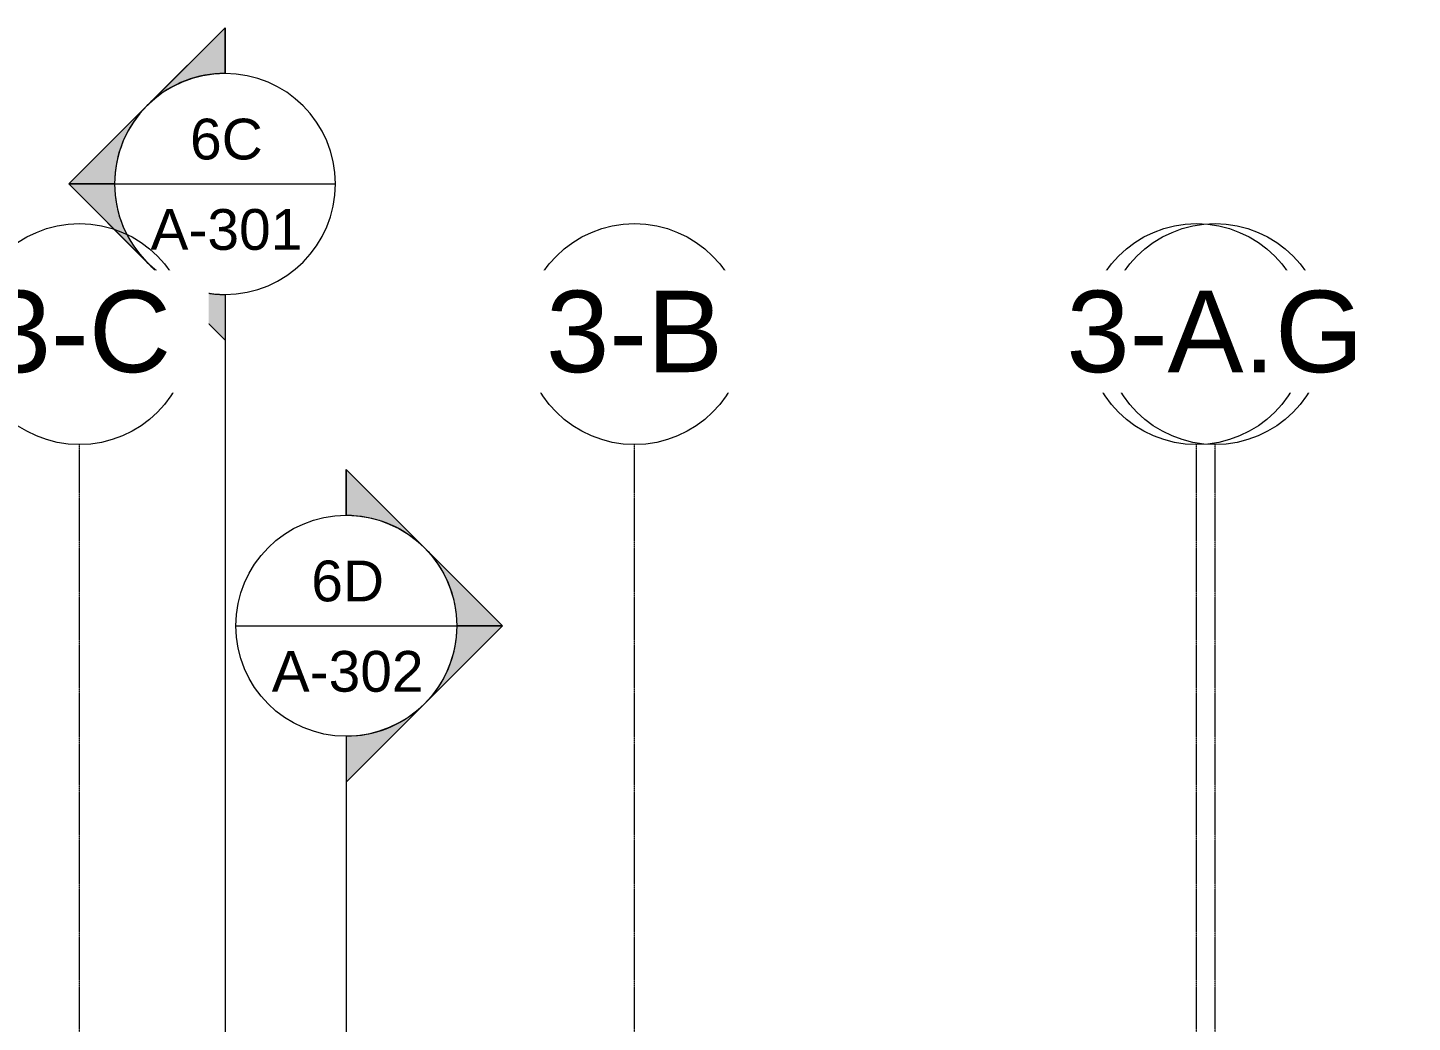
# Model space of a CAD drawing. Header units: inches. Extents: x -23565 to -43, y -324 to 853.
# Drawn here: x -15128 to -14526, y 421 to 853 of the extents above; entities that cross this region are included whole.
import ezdxf

# ---------------------------------------------------------------- set-up
doc = ezdxf.new("R2010")
doc.units = ezdxf.units.IN
doc.header["$MEASUREMENT"] = 0
doc.linetypes.add('Grid Line 1_2_', pattern=[0.875, 0.5, -0.125, 0.125, -0.125])
for name, color, linetype, lineweight in [('G-ANNO-SYMB', 111, 'Continuous', 9), ('S-GRID', 1, 'Continuous', 9), ('S-GRID-IDEN', 1, 'Continuous', 9)]:
    doc.layers.add(name, color=color, linetype=linetype, lineweight=lineweight)
doc.styles.add('Arial_1', font='arial.ttf', dxfattribs={"height": 35.407186})
doc.styles.add('Arial_2', font='arial.ttf', dxfattribs={"height": 17.703593})

# ---------------------------------------------------------------- blocks, each defined once
blk = doc.blocks.new('Section - Section Head - Filled-1526-Building Section - East_West looking South _ Fitness Center')
at = {"layer": 'G-ANNO-SYMB'}
h = blk.add_hatch(color=256, dxfattribs=at)
edge = h.paths.add_edge_path(flags=0)
edge.add_arc((-22874.16, 528), 48.06, 90, 132.0784, ccw=False)
edge.add_line((-22874.16, 576.06), (-22874.16, 595.88))
edge.add_line((-22874.16, 595.88), (-22906.36, 563.67))
h = blk.add_hatch(color=256, dxfattribs=at)
edge = h.paths.add_edge_path(flags=0)
edge.add_line((-22908.1, 561.94), (-22942.04, 528))
edge.add_line((-22942.04, 528), (-22922.16, 528))
edge.add_arc((-22874.16, 528), 48, 135, 180, ccw=False)
h = blk.add_hatch(color=256, dxfattribs=at)
edge = h.paths.add_edge_path(flags=0)
edge.add_arc((-22874.16, 528), 48, 180, 225, ccw=False)
edge.add_line((-22922.16, 528), (-22942.04, 528))
edge.add_line((-22942.04, 528), (-22908.1, 494.06))
h = blk.add_hatch(color=256, dxfattribs=at)
edge = h.paths.add_edge_path(flags=0)
edge.add_line((-22906.36, 492.33), (-22874.16, 460.12))
edge.add_line((-22874.16, 460.12), (-22874.16, 479.94))
edge.add_arc((-22874.16, 528), 48.06, 227.9216, 270, ccw=False)
for p, q in [((-22942.04, 528), (-22874.16, 595.88)), ((-22906.36, 563.67), (-22874.16, 595.88)), ((-22874.16, 576), (-22874.16, 595.88)), ((-22874.16, 595.88), (-22874.16, 576.06)), ((-22942.04, 528), (-22908.1, 561.94)), ((-22942.04, 528), (-22874.16, 460.12)), ((-22922.16, 528), (-22942.04, 528)), ((-22908.1, 494.06), (-22942.04, 528)), ((-22942.04, 528), (-22922.16, 528)), ((-22874.16, 460.12), (-22906.36, 492.33)), ((-22874.16, 480), (-22874.16, 460.12)), ((-22874.16, 479.94), (-22874.16, 460.12))]:
    blk.add_line(p, q, dxfattribs=at)
for radius, start, end in [(48, 90, 270), (48.06, 90, 132.0784), (48, 270, 90), (48, 135, 180), (48, 180, 225), (48.06, 227.9216, 270)]:
    blk.add_arc((-22874.16, 528), radius, start, end, dxfattribs=at)
blk = doc.blocks.new('Grid - Grid Head - Circle-14747-Building Section - East_West looking South _ Fitness Center')
at = {"layer": 'S-GRID-IDEN'}
blk.add_circle((-23085.89, 719.89), 48, dxfattribs=at)

msp = doc.modelspace()

# ---------------------------------------------------------------- linework, layer by layer
at = {"layer": 'G-ANNO-SYMB'}
for p, q in [((-15090.39173, 785.15708), (-14994.39173, 785.15708)), ((-15042.39173, 737.15708), (-15042.39173, -79.66081)), ((-15037.71135, 593.15708), (-14941.71135, 593.15708)), ((-14989.71135, 545.15708), (-14989.71135, -79.66081))]:
    msp.add_line(p, q, dxfattribs=at)
at = {"layer": 'S-GRID', "linetype": 'Grid Line 1_2_'}
for p, q in [((-15105.67795, -273.16081), (-15105.67795, 671.89181)), ((-14864.42795, -273.16081), (-14864.42795, 671.89181)), ((-14620.17795, -273.16081), (-14620.17795, 671.89181)), ((-14612.17795, -273.16081), (-14612.17795, 671.89181))]:
    msp.add_line(p, q, dxfattribs=at)

# ---------------------------------------------------------------- block references
at = {"layer": 'G-ANNO-SYMB'}
msp.add_blockref('Section - Section Head - Filled-1526-Building Section - East_West looking South _ Fitness Center', (7831.76387, 257.15708), dxfattribs=at)
at = {"layer": 'G-ANNO-SYMB', "extrusion": (0, 0, -1)}
msp.add_blockref('Section - Section Head - Filled-1526-Building Section - East_West looking South _ Fitness Center', (37863.86695, 65.15708), dxfattribs=at)
at = {"layer": 'S-GRID-IDEN'}
for p in [(7980.21227, 0), (8221.46227, 0), (8465.71227, 0)]:
    msp.add_blockref('Grid - Grid Head - Circle-14747-Building Section - East_West looking South _ Fitness Center', p, dxfattribs=at)

# ---------------------------------------------------------------- texts
at = {"layer": 'G-ANNO-SYMB', "char_height": 17.703593, "attachment_point": 2, "line_spacing_factor": 0.938532, "style": 'Arial_2'}
for s, insert, width in [('6C', (-15041.77699, 813.49532), 37.584), ('A-301', (-15041.77699, 774.22284), 78.624), ('6D', (-14989.09661, 621.49532), 37.584), ('A-302', (-14989.09661, 582.22284), 78.624)]:
    msp.add_mtext(s, dxfattribs=dict(at, insert=insert, width=width))

# ---------------------------------------------------------------- next in the draw order: texts
at = {"layer": 'S-GRID-IDEN', "char_height": 35.407186, "attachment_point": 2, "line_spacing_factor": 0.938532, "style": 'Arial_1', "bg_fill": 3, "box_fill_scale": 1.25, "bg_fill_color": 0, "bg_fill_transparency": 0}
for s, insert, width in [('3-C', (-15105.68718, 738.76554), 94.608), ('3-B', (-14864.43718, 738.76554), 91.584), ('3-A', (-14620.18718, 738.76554), 91.584)]:
    msp.add_mtext(s, dxfattribs=dict(at, insert=insert, width=width))

# ---------------------------------------------------------------- next in the draw order: block references
at = {"layer": 'S-GRID-IDEN'}
msp.add_blockref('Grid - Grid Head - Circle-14747-Building Section - East_West looking South _ Fitness Center', (8473.71227, 0), dxfattribs=at)

# ---------------------------------------------------------------- next in the draw order: texts
at = {"layer": 'S-GRID-IDEN', "insert": (-14612.18718, 738.76554), "char_height": 35.407186, "width": 153.792, "attachment_point": 2, "line_spacing_factor": 0.938532, "style": 'Arial_1', "bg_fill": 3, "box_fill_scale": 1.25, "bg_fill_color": 0, "bg_fill_transparency": 0}
msp.add_mtext('3-A.G', dxfattribs=at)

doc.saveas('drawing.dxf')
